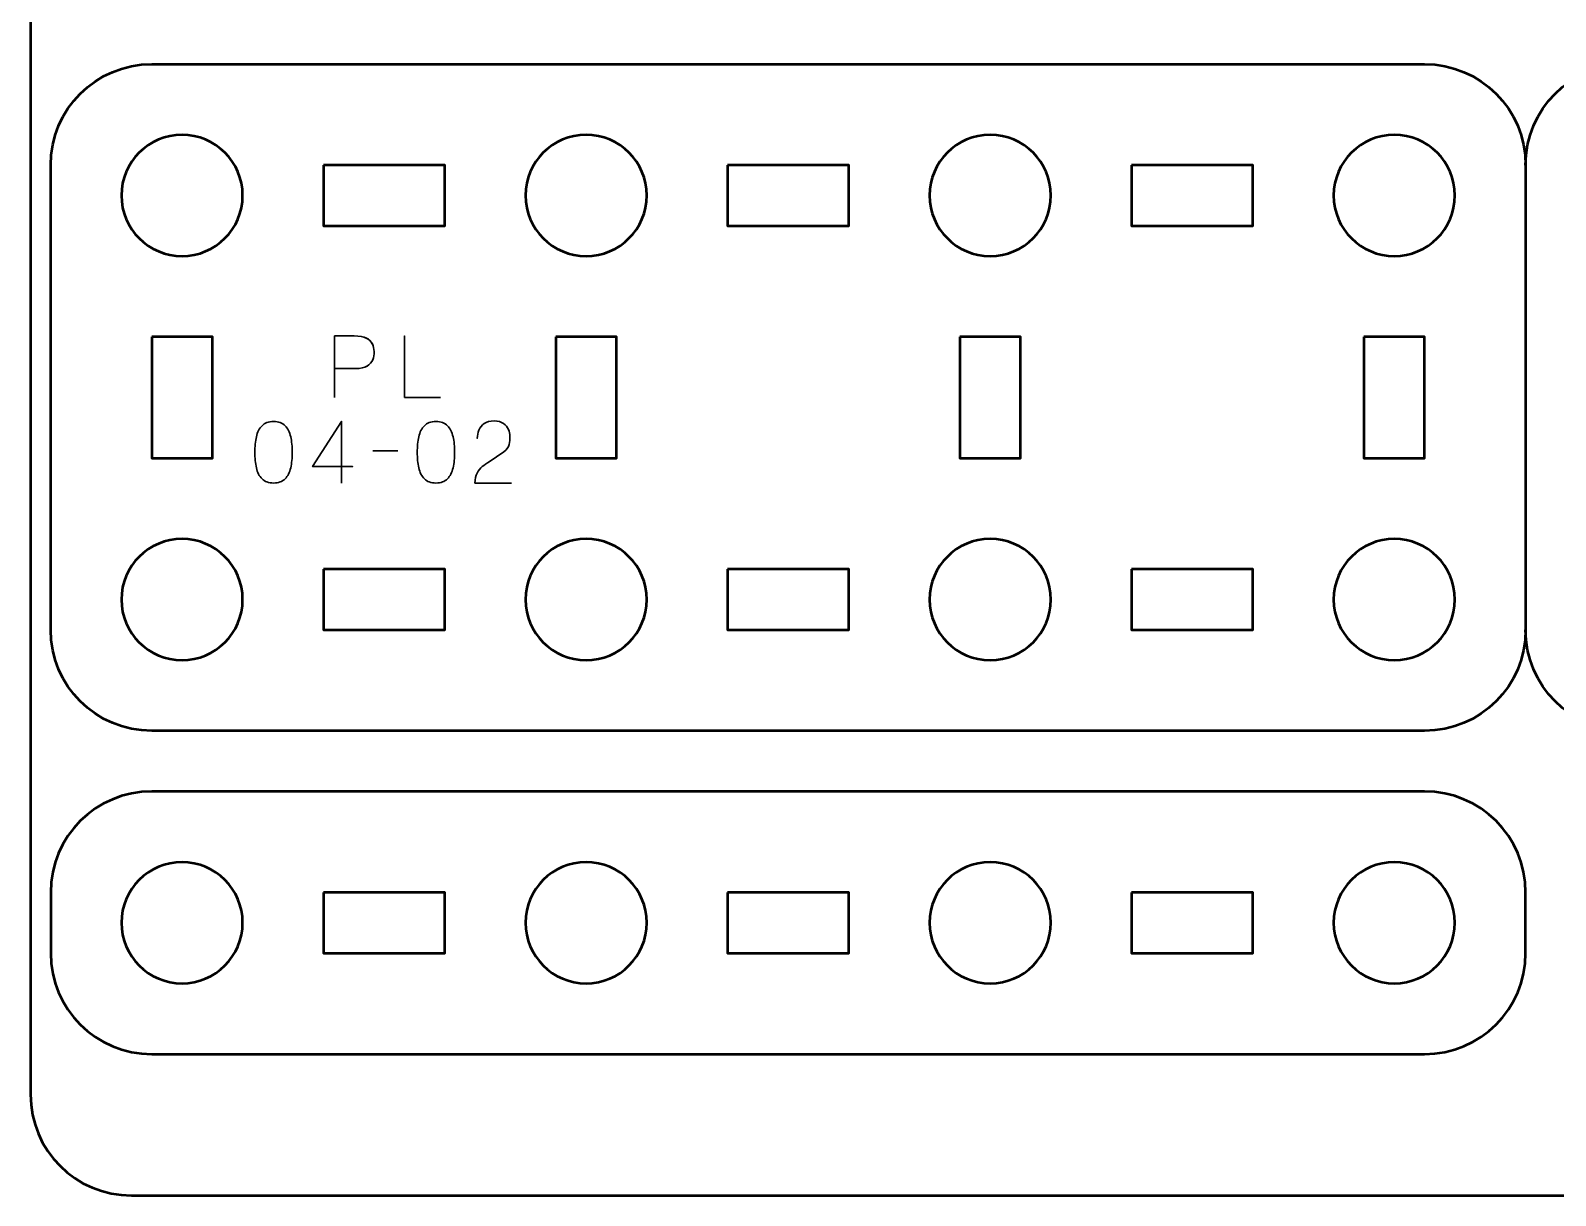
# Model space of a CAD drawing. Header units: centimetres. Extents: x -17.9 to -3.1, y -25.3 to -4.3.
# Drawn here: x -17.9 to -10.35, y -25.35 to -19.58 of the extents above; entities that cross this region are included whole.
import ezdxf

# ---------------------------------------------------------------- set-up
doc = ezdxf.new("R2010")
doc.units = ezdxf.units.CM
doc.header["$MEASUREMENT"] = 0
doc.layers.add('Layer 1', color=7, linetype='Continuous')

msp = doc.modelspace()

# ---------------------------------------------------------------- linework, layer by layer
at = {"layer": 'Layer 1', "color": 22, "lineweight": 53}
msp.add_open_spline([(-17.90003, -24.8499), (-17.90003, -24.8499), (-17.90003, -4.84994), (-17.90003, -4.84994), (-17.90003, -4.84994), (-17.90003, -4.57297), (-17.67694, -4.34998), (-17.39994, -4.34998), (-17.39994, -4.34998), (-17.39994, -4.34998), (-3.60007, -4.34998), (-3.60007, -4.34998), (-3.60007, -4.34998), (-3.32293, -4.34998), (-3.09997, -4.57297), (-3.09997, -4.84994), (-3.09997, -4.84994), (-3.09997, -4.84994), (-3.09997, -24.8499), (-3.09997, -24.8499), (-3.09997, -24.8499), (-3.09997, -25.1269), (-3.32293, -25.34999), (-3.60007, -25.34999), (-3.60007, -25.34999), (-3.60007, -25.34999), (-17.39994, -25.34999), (-17.39994, -25.34999), (-17.39994, -25.34999), (-17.67694, -25.34999), (-17.90003, -25.1269), (-17.90003, -24.8499)], degree=3, knots=[0, 0, 0, 0, 0.125, 0.125, 0.125, 0.125, 0.25, 0.25, 0.25, 0.25, 0.375, 0.375, 0.375, 0.375, 0.5, 0.5, 0.5, 0.5, 0.625, 0.625, 0.625, 0.625, 0.75, 0.75, 0.75, 0.75, 0.875, 0.875, 0.875, 0.875, 1, 1, 1, 1], dxfattribs=at)
at = {"layer": 'Layer 1', "color": 2, "lineweight": 53}
for points, knots in [([(-17.80001, -22.55004), (-17.80001, -22.82705), (-17.57692, -23.05), (-17.29992, -23.05), (-17.29992, -23.05), (-17.29992, -23.05), (-10.99996, -23.05), (-10.99996, -23.05), (-10.99996, -23.05), (-10.72299, -23.05), (-10.5, -22.82705), (-10.5, -22.55004), (-10.5, -22.55004), (-10.5, -22.55004), (-10.5, -20.25012), (-10.5, -20.25012), (-10.5, -20.25012), (-10.5, -19.97312), (-10.72299, -19.75002), (-10.99996, -19.75002), (-10.99996, -19.75002), (-10.99996, -19.75002), (-17.29992, -19.75002), (-17.29992, -19.75002), (-17.29992, -19.75002), (-17.57692, -19.75002), (-17.80001, -19.97312), (-17.80001, -20.25012), (-17.80001, -20.25012), (-17.80001, -20.25012), (-17.80001, -22.55004), (-17.80001, -22.55004)], [0, 0, 0, 0, 0.125, 0.125, 0.125, 0.125, 0.25, 0.25, 0.25, 0.25, 0.375, 0.375, 0.375, 0.375, 0.5, 0.5, 0.5, 0.5, 0.625, 0.625, 0.625, 0.625, 0.75, 0.75, 0.75, 0.75, 0.875, 0.875, 0.875, 0.875, 1, 1, 1, 1]), ([(-10.50001, -20.25012), (-10.50001, -19.97312), (-10.27692, -19.75002), (-9.99992, -19.75002), (-9.99992, -19.75002), (-9.99992, -19.75002), (-3.69996, -19.75002), (-3.69996, -19.75002), (-3.69996, -19.75002), (-3.42299, -19.75002), (-3.2, -19.97312), (-3.2, -20.25012), (-3.2, -20.25012), (-3.2, -20.25012), (-3.2, -22.55004), (-3.2, -22.55004), (-3.2, -22.55004), (-3.2, -22.82705), (-3.42299, -23.05), (-3.69996, -23.05), (-3.69996, -23.05), (-3.69996, -23.05), (-9.99992, -23.05), (-9.99992, -23.05), (-9.99992, -23.05), (-10.27692, -23.05), (-10.50001, -22.82705), (-10.50001, -22.55004)], [0, 0, 0, 0, 0.1428571, 0.1428571, 0.1428571, 0.1428571, 0.2857143, 0.2857143, 0.2857143, 0.2857143, 0.4285714, 0.4285714, 0.4285714, 0.4285714, 0.5714286, 0.5714286, 0.5714286, 0.5714286, 0.7142857, 0.7142857, 0.7142857, 0.7142857, 0.8571429, 0.8571429, 0.8571429, 0.8571429, 1, 1, 1, 1]), ([(-17.29992, -23.35), (-17.29992, -23.35), (-10.99995, -23.35), (-10.99995, -23.35), (-10.99995, -23.35), (-10.72298, -23.35), (-10.49999, -23.57309), (-10.49999, -23.85009), (-10.49999, -23.85009), (-10.49999, -23.85009), (-10.49999, -24.1501), (-10.49999, -24.1501), (-10.49999, -24.1501), (-10.49999, -24.42706), (-10.72298, -24.65002), (-10.99995, -24.65002), (-10.99995, -24.65002), (-10.99995, -24.65002), (-17.29992, -24.65002), (-17.29992, -24.65002), (-17.29992, -24.65002), (-17.57692, -24.65002), (-17.80001, -24.42706), (-17.80001, -24.1501), (-17.80001, -24.1501), (-17.80001, -24.1501), (-17.80001, -23.85009), (-17.80001, -23.85009), (-17.80001, -23.85009), (-17.80001, -23.57309), (-17.57692, -23.35), (-17.29992, -23.35)], [0, 0, 0, 0, 0.125, 0.125, 0.125, 0.125, 0.25, 0.25, 0.25, 0.25, 0.375, 0.375, 0.375, 0.375, 0.5, 0.5, 0.5, 0.5, 0.625, 0.625, 0.625, 0.625, 0.75, 0.75, 0.75, 0.75, 0.875, 0.875, 0.875, 0.875, 1, 1, 1, 1])]:
    msp.add_open_spline(points, degree=3, knots=knots, dxfattribs=at)
at = {"layer": 'Layer 1', "lineweight": 53}
for points in [[(-16.84998, -20.40005), (-16.84998, -20.56582), (-16.98421, -20.70005), (-17.14999, -20.70005), (-17.14999, -20.70005), (-17.31565, -20.70005), (-17.44999, -20.56582), (-17.44999, -20.40005), (-17.44999, -20.40005), (-17.44999, -20.23439), (-17.31565, -20.10005), (-17.14999, -20.10005), (-17.14999, -20.10005), (-16.98421, -20.10005), (-16.84998, -20.23439), (-16.84998, -20.40005)], [(-14.84992, -20.40005), (-14.84992, -20.56582), (-14.98429, -20.70005), (-15.14992, -20.70005), (-15.14992, -20.70005), (-15.31569, -20.70005), (-15.44992, -20.56582), (-15.44992, -20.40005), (-15.44992, -20.40005), (-15.44992, -20.23439), (-15.31569, -20.10005), (-15.14992, -20.10005), (-15.14992, -20.10005), (-14.98429, -20.10005), (-14.84992, -20.23439), (-14.84992, -20.40005)], [(-12.85, -20.40005), (-12.85, -20.56582), (-12.98432, -20.70005), (-13.14999, -20.70005), (-13.14999, -20.70005), (-13.31562, -20.70005), (-13.44999, -20.56582), (-13.44999, -20.40005), (-13.44999, -20.40005), (-13.44999, -20.23439), (-13.31562, -20.10005), (-13.14999, -20.10005), (-13.14999, -20.10005), (-12.98432, -20.10005), (-12.85, -20.23439), (-12.85, -20.40005)], [(-10.85003, -20.40005), (-10.85003, -20.56582), (-10.98426, -20.70005), (-11.15003, -20.70005), (-11.15003, -20.70005), (-11.3157, -20.70005), (-11.45003, -20.56582), (-11.45003, -20.40005), (-11.45003, -20.40005), (-11.45003, -20.23439), (-11.3157, -20.10005), (-11.15003, -20.10005), (-11.15003, -20.10005), (-10.98426, -20.10005), (-10.85003, -20.23439), (-10.85003, -20.40005)], [(-16.44997, -20.25012), (-16.44997, -20.25012), (-15.84997, -20.25012), (-15.84997, -20.25012), (-15.84997, -20.25012), (-15.84997, -20.25012), (-15.84997, -20.55012), (-15.84997, -20.55012), (-15.84997, -20.55012), (-15.84997, -20.55012), (-16.44997, -20.55012), (-16.44997, -20.55012), (-16.44997, -20.55012), (-16.44997, -20.55012), (-16.44997, -20.25012), (-16.44997, -20.25012)], [(-14.45001, -20.25012), (-14.45001, -20.25012), (-13.85001, -20.25012), (-13.85001, -20.25012), (-13.85001, -20.25012), (-13.85001, -20.25012), (-13.85001, -20.55012), (-13.85001, -20.55012), (-13.85001, -20.55012), (-13.85001, -20.55012), (-14.45001, -20.55012), (-14.45001, -20.55012), (-14.45001, -20.55012), (-14.45001, -20.55012), (-14.45001, -20.25012), (-14.45001, -20.25012)], [(-12.44995, -20.25012), (-12.44995, -20.25012), (-11.84994, -20.25012), (-11.84994, -20.25012), (-11.84994, -20.25012), (-11.84994, -20.25012), (-11.84994, -20.55012), (-11.84994, -20.55012), (-11.84994, -20.55012), (-11.84994, -20.55012), (-12.44995, -20.55012), (-12.44995, -20.55012), (-12.44995, -20.55012), (-12.44995, -20.55012), (-12.44995, -20.25012), (-12.44995, -20.25012)], [(-17.29992, -21.10007), (-17.29992, -21.10007), (-16.99991, -21.10007), (-16.99991, -21.10007), (-16.99991, -21.10007), (-16.99991, -21.10007), (-16.99991, -21.70006), (-16.99991, -21.70006), (-16.99991, -21.70006), (-16.99991, -21.70006), (-17.29992, -21.70006), (-17.29992, -21.70006), (-17.29992, -21.70006), (-17.29992, -21.70006), (-17.29992, -21.10007), (-17.29992, -21.10007)], [(-15.29999, -21.10007), (-15.29999, -21.10007), (-14.99999, -21.10007), (-14.99999, -21.10007), (-14.99999, -21.10007), (-14.99999, -21.10007), (-14.99999, -21.70006), (-14.99999, -21.70006), (-14.99999, -21.70006), (-14.99999, -21.70006), (-15.29999, -21.70006), (-15.29999, -21.70006), (-15.29999, -21.70006), (-15.29999, -21.70006), (-15.29999, -21.10007), (-15.29999, -21.10007)], [(-13.30006, -21.10007), (-13.30006, -21.10007), (-13.00006, -21.10007), (-13.00006, -21.10007), (-13.00006, -21.10007), (-13.00006, -21.10007), (-13.00006, -21.70006), (-13.00006, -21.70006), (-13.00006, -21.70006), (-13.00006, -21.70006), (-13.30006, -21.70006), (-13.30006, -21.70006), (-13.30006, -21.70006), (-13.30006, -21.70006), (-13.30006, -21.10007), (-13.30006, -21.10007)], [(-11.29996, -21.10007), (-11.29996, -21.10007), (-10.99996, -21.10007), (-10.99996, -21.10007), (-10.99996, -21.10007), (-10.99996, -21.10007), (-10.99996, -21.70006), (-10.99996, -21.70006), (-10.99996, -21.70006), (-10.99996, -21.70006), (-11.29996, -21.70006), (-11.29996, -21.70006), (-11.29996, -21.70006), (-11.29996, -21.70006), (-11.29996, -21.10007), (-11.29996, -21.10007)], [(-16.84998, -22.40011), (-16.84998, -22.56574), (-16.98421, -22.70012), (-17.14999, -22.70012), (-17.14999, -22.70012), (-17.31565, -22.70012), (-17.44999, -22.56574), (-17.44999, -22.40011), (-17.44999, -22.40011), (-17.44999, -22.23434), (-17.31565, -22.10011), (-17.14999, -22.10011), (-17.14999, -22.10011), (-16.98421, -22.10011), (-16.84998, -22.23434), (-16.84998, -22.40011)], [(-14.84992, -22.40011), (-14.84992, -22.56574), (-14.98429, -22.70012), (-15.14992, -22.70012), (-15.14992, -22.70012), (-15.31569, -22.70012), (-15.44992, -22.56574), (-15.44992, -22.40011), (-15.44992, -22.40011), (-15.44992, -22.23434), (-15.31569, -22.10011), (-15.14992, -22.10011), (-15.14992, -22.10011), (-14.98429, -22.10011), (-14.84992, -22.23434), (-14.84992, -22.40011)], [(-12.85, -22.40011), (-12.85, -22.56574), (-12.98432, -22.70012), (-13.14999, -22.70012), (-13.14999, -22.70012), (-13.31562, -22.70012), (-13.44999, -22.56574), (-13.44999, -22.40011), (-13.44999, -22.40011), (-13.44999, -22.23434), (-13.31562, -22.10011), (-13.14999, -22.10011), (-13.14999, -22.10011), (-12.98432, -22.10011), (-12.85, -22.23434), (-12.85, -22.40011)], [(-10.85003, -22.40011), (-10.85003, -22.56574), (-10.98426, -22.70012), (-11.15003, -22.70012), (-11.15003, -22.70012), (-11.3157, -22.70012), (-11.45003, -22.56574), (-11.45003, -22.40011), (-11.45003, -22.40011), (-11.45003, -22.23434), (-11.3157, -22.10011), (-11.15003, -22.10011), (-11.15003, -22.10011), (-10.98426, -22.10011), (-10.85003, -22.23434), (-10.85003, -22.40011)], [(-16.44997, -22.25004), (-16.44997, -22.25004), (-15.84997, -22.25004), (-15.84997, -22.25004), (-15.84997, -22.25004), (-15.84997, -22.25004), (-15.84997, -22.55004), (-15.84997, -22.55004), (-15.84997, -22.55004), (-15.84997, -22.55004), (-16.44997, -22.55004), (-16.44997, -22.55004), (-16.44997, -22.55004), (-16.44997, -22.55004), (-16.44997, -22.25004), (-16.44997, -22.25004)], [(-14.45001, -22.25004), (-14.45001, -22.25004), (-13.85001, -22.25004), (-13.85001, -22.25004), (-13.85001, -22.25004), (-13.85001, -22.25004), (-13.85001, -22.55004), (-13.85001, -22.55004), (-13.85001, -22.55004), (-13.85001, -22.55004), (-14.45001, -22.55004), (-14.45001, -22.55004), (-14.45001, -22.55004), (-14.45001, -22.55004), (-14.45001, -22.25004), (-14.45001, -22.25004)], [(-12.44995, -22.25004), (-12.44995, -22.25004), (-11.84994, -22.25004), (-11.84994, -22.25004), (-11.84994, -22.25004), (-11.84994, -22.25004), (-11.84994, -22.55004), (-11.84994, -22.55004), (-11.84994, -22.55004), (-11.84994, -22.55004), (-12.44995, -22.55004), (-12.44995, -22.55004), (-12.44995, -22.55004), (-12.44995, -22.55004), (-12.44995, -22.25004), (-12.44995, -22.25004)], [(-16.84998, -24.00002), (-16.84998, -24.1658), (-16.98421, -24.30003), (-17.14999, -24.30003), (-17.14999, -24.30003), (-17.31565, -24.30003), (-17.44999, -24.1658), (-17.44999, -24.00002), (-17.44999, -24.00002), (-17.44999, -23.83436), (-17.31565, -23.70002), (-17.14999, -23.70002), (-17.14999, -23.70002), (-16.98421, -23.70002), (-16.84998, -23.83436), (-16.84998, -24.00002)], [(-14.84991, -24.00002), (-14.84991, -24.1658), (-14.98428, -24.30003), (-15.14991, -24.30003), (-15.14991, -24.30003), (-15.31568, -24.30003), (-15.44991, -24.1658), (-15.44991, -24.00002), (-15.44991, -24.00002), (-15.44991, -23.83436), (-15.31568, -23.70002), (-15.14991, -23.70002), (-15.14991, -23.70002), (-14.98428, -23.70002), (-14.84991, -23.83436), (-14.84991, -24.00002)], [(-12.84999, -24.00002), (-12.84999, -24.1658), (-12.98432, -24.30003), (-13.14999, -24.30003), (-13.14999, -24.30003), (-13.31562, -24.30003), (-13.44999, -24.1658), (-13.44999, -24.00002), (-13.44999, -24.00002), (-13.44999, -23.83436), (-13.31562, -23.70002), (-13.14999, -23.70002), (-13.14999, -23.70002), (-12.98432, -23.70002), (-12.84999, -23.83436), (-12.84999, -24.00002)], [(-10.85002, -24.00002), (-10.85002, -24.1658), (-10.98425, -24.30003), (-11.15002, -24.30003), (-11.15002, -24.30003), (-11.31569, -24.30003), (-11.45002, -24.1658), (-11.45002, -24.00002), (-11.45002, -24.00002), (-11.45002, -23.83436), (-11.31569, -23.70002), (-11.15002, -23.70002), (-11.15002, -23.70002), (-10.98425, -23.70002), (-10.85002, -23.83436), (-10.85002, -24.00002)], [(-16.44997, -23.85009), (-16.44997, -23.85009), (-15.84996, -23.85009), (-15.84996, -23.85009), (-15.84996, -23.85009), (-15.84996, -23.85009), (-15.84996, -24.1501), (-15.84996, -24.1501), (-15.84996, -24.1501), (-15.84996, -24.1501), (-16.44997, -24.1501), (-16.44997, -24.1501), (-16.44997, -24.1501), (-16.44997, -24.1501), (-16.44997, -23.85009), (-16.44997, -23.85009)], [(-14.45, -23.85009), (-14.45, -23.85009), (-13.85001, -23.85009), (-13.85001, -23.85009), (-13.85001, -23.85009), (-13.85001, -23.85009), (-13.85001, -24.1501), (-13.85001, -24.1501), (-13.85001, -24.1501), (-13.85001, -24.1501), (-14.45, -24.1501), (-14.45, -24.1501), (-14.45, -24.1501), (-14.45, -24.1501), (-14.45, -23.85009), (-14.45, -23.85009)], [(-12.44994, -23.85009), (-12.44994, -23.85009), (-11.84993, -23.85009), (-11.84993, -23.85009), (-11.84993, -23.85009), (-11.84993, -23.85009), (-11.84993, -24.1501), (-11.84993, -24.1501), (-11.84993, -24.1501), (-11.84993, -24.1501), (-12.44994, -24.1501), (-12.44994, -24.1501), (-12.44994, -24.1501), (-12.44994, -24.1501), (-12.44994, -23.85009), (-12.44994, -23.85009)]]:
    msp.add_open_spline(points, degree=3, knots=[0, 0, 0, 0, 0.25, 0.25, 0.25, 0.25, 0.5, 0.5, 0.5, 0.5, 0.75, 0.75, 0.75, 0.75, 1, 1, 1, 1], dxfattribs=at)
at = {"layer": 'Layer 1', "color": 40, "lineweight": 30}
for points, knots in [([(-16.39455, -21.40006), (-16.39455, -21.40006), (-16.39455, -21.09485), (-16.39455, -21.09485), (-16.39455, -21.09485), (-16.39455, -21.09485), (-16.29725, -21.09485), (-16.29725, -21.09485), (-16.29725, -21.09485), (-16.27164, -21.09513), (-16.25164, -21.09883), (-16.23745, -21.10599), (-16.23745, -21.10599), (-16.22356, -21.1133), (-16.21375, -21.12282), (-16.2081, -21.13467), (-16.2081, -21.13467), (-16.2026, -21.14653), (-16.19957, -21.15933), (-16.199, -21.17313), (-16.199, -21.17313), (-16.19833, -21.18717), (-16.20066, -21.20054), (-16.20616, -21.2132), (-16.20616, -21.2132), (-16.2117, -21.2259), (-16.22119, -21.23638), (-16.23442, -21.24449), (-16.23442, -21.24449), (-16.24793, -21.25264), (-16.26614, -21.25677), (-16.28928, -21.25705), (-16.28928, -21.25705), (-16.28928, -21.25705), (-16.39455, -21.25705), (-16.39455, -21.25705), (-16.39455, -21.25705), (-16.39455, -21.25705), (-16.28928, -21.25705), (-16.28928, -21.25705), (-16.28928, -21.25705), (-16.26652, -21.25677), (-16.2485, -21.25264), (-16.23499, -21.24449), (-16.23499, -21.24449), (-16.22161, -21.23638), (-16.21209, -21.2259), (-16.20645, -21.2132), (-16.20645, -21.2132), (-16.20094, -21.20054), (-16.19847, -21.18717), (-16.199, -21.17313), (-16.199, -21.17313), (-16.19957, -21.15933), (-16.2026, -21.14653), (-16.20824, -21.13467), (-16.20824, -21.13467), (-16.21403, -21.12282), (-16.22394, -21.1133), (-16.23788, -21.10599), (-16.23788, -21.10599), (-16.25206, -21.09883), (-16.27192, -21.09513), (-16.29725, -21.09485), (-16.29725, -21.09485), (-16.29725, -21.09485), (-16.39455, -21.09485), (-16.39455, -21.09485), (-16.39455, -21.09485), (-16.39455, -21.09485), (-16.39455, -21.40006), (-16.39455, -21.40006)], [0, 0, 0, 0, 0.0555556, 0.0555556, 0.0555556, 0.0555556, 0.1111111, 0.1111111, 0.1111111, 0.1111111, 0.1666667, 0.1666667, 0.1666667, 0.1666667, 0.2222222, 0.2222222, 0.2222222, 0.2222222, 0.2777778, 0.2777778, 0.2777778, 0.2777778, 0.3333333, 0.3333333, 0.3333333, 0.3333333, 0.3888889, 0.3888889, 0.3888889, 0.3888889, 0.4444444, 0.4444444, 0.4444444, 0.4444444, 0.5, 0.5, 0.5, 0.5, 0.5555556, 0.5555556, 0.5555556, 0.5555556, 0.6111111, 0.6111111, 0.6111111, 0.6111111, 0.6666667, 0.6666667, 0.6666667, 0.6666667, 0.7222222, 0.7222222, 0.7222222, 0.7222222, 0.7777778, 0.7777778, 0.7777778, 0.7777778, 0.8333333, 0.8333333, 0.8333333, 0.8333333, 0.8888889, 0.8888889, 0.8888889, 0.8888889, 0.9444444, 0.9444444, 0.9444444, 0.9444444, 1, 1, 1, 1]), ([(-15.86994, -21.40006), (-15.86994, -21.40006), (-16.04813, -21.40006), (-16.04813, -21.40006), (-16.04813, -21.40006), (-16.04813, -21.40006), (-16.04813, -21.09485), (-16.04813, -21.09485), (-16.04813, -21.09485), (-16.04813, -21.09485), (-16.04813, -21.40006), (-16.04813, -21.40006), (-16.04813, -21.40006), (-16.04813, -21.40006), (-15.86994, -21.40006), (-15.86994, -21.40006)], [0, 0, 0, 0, 0.25, 0.25, 0.25, 0.25, 0.5, 0.5, 0.5, 0.5, 0.75, 0.75, 0.75, 0.75, 1, 1, 1, 1]), ([(-16.69702, -21.82339), (-16.6725, -21.82315), (-16.65349, -21.81623), (-16.63997, -21.80272), (-16.63997, -21.80272), (-16.6266, -21.78924), (-16.61726, -21.77104), (-16.612, -21.74804), (-16.612, -21.74804), (-16.60692, -21.72514), (-16.60441, -21.69953), (-16.6047, -21.67099), (-16.6047, -21.67099), (-16.60441, -21.64288), (-16.60692, -21.61726), (-16.612, -21.59423), (-16.612, -21.59423), (-16.61726, -21.57151), (-16.6266, -21.55331), (-16.63997, -21.53951), (-16.63997, -21.53951), (-16.65349, -21.52604), (-16.6725, -21.51898), (-16.69702, -21.51859), (-16.69702, -21.51859), (-16.72171, -21.51898), (-16.74073, -21.52604), (-16.7541, -21.53951), (-16.7541, -21.53951), (-16.76757, -21.55331), (-16.77682, -21.57151), (-16.78193, -21.59423), (-16.78193, -21.59423), (-16.78715, -21.61726), (-16.78962, -21.64288), (-16.78923, -21.67099), (-16.78923, -21.67099), (-16.78962, -21.69953), (-16.78715, -21.72514), (-16.78193, -21.74804), (-16.78193, -21.74804), (-16.77682, -21.77104), (-16.76757, -21.78924), (-16.7541, -21.80272), (-16.7541, -21.80272), (-16.74073, -21.81623), (-16.72171, -21.82315), (-16.69702, -21.82339)], [0, 0, 0, 0, 0.0833333, 0.0833333, 0.0833333, 0.0833333, 0.1666667, 0.1666667, 0.1666667, 0.1666667, 0.25, 0.25, 0.25, 0.25, 0.3333333, 0.3333333, 0.3333333, 0.3333333, 0.4166667, 0.4166667, 0.4166667, 0.4166667, 0.5, 0.5, 0.5, 0.5, 0.5833333, 0.5833333, 0.5833333, 0.5833333, 0.6666667, 0.6666667, 0.6666667, 0.6666667, 0.75, 0.75, 0.75, 0.75, 0.8333333, 0.8333333, 0.8333333, 0.8333333, 0.9166667, 0.9166667, 0.9166667, 0.9166667, 1, 1, 1, 1]), ([(-16.69702, -21.82339), (-16.6725, -21.82315), (-16.65349, -21.81623), (-16.63997, -21.80272), (-16.63997, -21.80272), (-16.6266, -21.78924), (-16.61726, -21.77104), (-16.612, -21.74804), (-16.612, -21.74804), (-16.60692, -21.72514), (-16.60441, -21.69953), (-16.6047, -21.67099), (-16.6047, -21.67099), (-16.60441, -21.64288), (-16.60692, -21.61726), (-16.612, -21.59423), (-16.612, -21.59423), (-16.61726, -21.57151), (-16.6266, -21.55331), (-16.63997, -21.53951), (-16.63997, -21.53951), (-16.65349, -21.52604), (-16.6725, -21.51898), (-16.69702, -21.51859), (-16.69702, -21.51859), (-16.72171, -21.51898), (-16.74073, -21.52604), (-16.7541, -21.53951), (-16.7541, -21.53951), (-16.76757, -21.55331), (-16.77682, -21.57151), (-16.78193, -21.59423), (-16.78193, -21.59423), (-16.78715, -21.61726), (-16.78962, -21.64288), (-16.78923, -21.67099), (-16.78923, -21.67099), (-16.78962, -21.69953), (-16.78715, -21.72514), (-16.78193, -21.74804), (-16.78193, -21.74804), (-16.77682, -21.77104), (-16.76757, -21.78924), (-16.7541, -21.80272), (-16.7541, -21.80272), (-16.74073, -21.81623), (-16.72171, -21.82315), (-16.69702, -21.82339)], [0, 0, 0, 0, 0.0833333, 0.0833333, 0.0833333, 0.0833333, 0.1666667, 0.1666667, 0.1666667, 0.1666667, 0.25, 0.25, 0.25, 0.25, 0.3333333, 0.3333333, 0.3333333, 0.3333333, 0.4166667, 0.4166667, 0.4166667, 0.4166667, 0.5, 0.5, 0.5, 0.5, 0.5833333, 0.5833333, 0.5833333, 0.5833333, 0.6666667, 0.6666667, 0.6666667, 0.6666667, 0.75, 0.75, 0.75, 0.75, 0.8333333, 0.8333333, 0.8333333, 0.8333333, 0.9166667, 0.9166667, 0.9166667, 0.9166667, 1, 1, 1, 1]), ([(-16.36012, -21.82339), (-16.36012, -21.82339), (-16.36012, -21.51817), (-16.36012, -21.51817), (-16.36012, -21.51817), (-16.36012, -21.51817), (-16.50398, -21.74211), (-16.50398, -21.74211), (-16.50398, -21.74211), (-16.50398, -21.74211), (-16.30596, -21.74211), (-16.30596, -21.74211), (-16.30596, -21.74211), (-16.30596, -21.74211), (-16.50398, -21.74211), (-16.50398, -21.74211), (-16.50398, -21.74211), (-16.50398, -21.74211), (-16.36012, -21.51817), (-16.36012, -21.51817), (-16.36012, -21.51817), (-16.36012, -21.51817), (-16.36012, -21.82339), (-16.36012, -21.82339)], [0, 0, 0, 0, 0.1666667, 0.1666667, 0.1666667, 0.1666667, 0.3333333, 0.3333333, 0.3333333, 0.3333333, 0.5, 0.5, 0.5, 0.5, 0.6666667, 0.6666667, 0.6666667, 0.6666667, 0.8333333, 0.8333333, 0.8333333, 0.8333333, 1, 1, 1, 1]), ([(-15.89337, -21.82339), (-15.86885, -21.82315), (-15.84983, -21.81623), (-15.83632, -21.80272), (-15.83632, -21.80272), (-15.82295, -21.78924), (-15.8136, -21.77104), (-15.80835, -21.74804), (-15.80835, -21.74804), (-15.80327, -21.72514), (-15.80076, -21.69953), (-15.80104, -21.67099), (-15.80104, -21.67099), (-15.80076, -21.64288), (-15.80327, -21.61726), (-15.80835, -21.59423), (-15.80835, -21.59423), (-15.8136, -21.57151), (-15.82295, -21.55331), (-15.83632, -21.53951), (-15.83632, -21.53951), (-15.84983, -21.52604), (-15.86885, -21.51898), (-15.89337, -21.51859), (-15.89337, -21.51859), (-15.91802, -21.51898), (-15.93707, -21.52604), (-15.95041, -21.53951), (-15.95041, -21.53951), (-15.96392, -21.55331), (-15.97316, -21.57151), (-15.97824, -21.59423), (-15.97824, -21.59423), (-15.9835, -21.61726), (-15.98597, -21.64288), (-15.98558, -21.67099), (-15.98558, -21.67099), (-15.98597, -21.69953), (-15.9835, -21.72514), (-15.97824, -21.74804), (-15.97824, -21.74804), (-15.97316, -21.77104), (-15.96392, -21.78924), (-15.95041, -21.80272), (-15.95041, -21.80272), (-15.93707, -21.81623), (-15.91802, -21.82315), (-15.89337, -21.82339)], [0, 0, 0, 0, 0.0833333, 0.0833333, 0.0833333, 0.0833333, 0.1666667, 0.1666667, 0.1666667, 0.1666667, 0.25, 0.25, 0.25, 0.25, 0.3333333, 0.3333333, 0.3333333, 0.3333333, 0.4166667, 0.4166667, 0.4166667, 0.4166667, 0.5, 0.5, 0.5, 0.5, 0.5833333, 0.5833333, 0.5833333, 0.5833333, 0.6666667, 0.6666667, 0.6666667, 0.6666667, 0.75, 0.75, 0.75, 0.75, 0.8333333, 0.8333333, 0.8333333, 0.8333333, 0.9166667, 0.9166667, 0.9166667, 0.9166667, 1, 1, 1, 1]), ([(-15.89337, -21.82339), (-15.86885, -21.82315), (-15.84983, -21.81623), (-15.83632, -21.80272), (-15.83632, -21.80272), (-15.82295, -21.78924), (-15.8136, -21.77104), (-15.80835, -21.74804), (-15.80835, -21.74804), (-15.80327, -21.72514), (-15.80076, -21.69953), (-15.80104, -21.67099), (-15.80104, -21.67099), (-15.80076, -21.64288), (-15.80327, -21.61726), (-15.80835, -21.59423), (-15.80835, -21.59423), (-15.8136, -21.57151), (-15.82295, -21.55331), (-15.83632, -21.53951), (-15.83632, -21.53951), (-15.84983, -21.52604), (-15.86885, -21.51898), (-15.89337, -21.51859), (-15.89337, -21.51859), (-15.91802, -21.51898), (-15.93707, -21.52604), (-15.95041, -21.53951), (-15.95041, -21.53951), (-15.96392, -21.55331), (-15.97316, -21.57151), (-15.97824, -21.59423), (-15.97824, -21.59423), (-15.9835, -21.61726), (-15.98597, -21.64288), (-15.98558, -21.67099), (-15.98558, -21.67099), (-15.98597, -21.69953), (-15.9835, -21.72514), (-15.97824, -21.74804), (-15.97824, -21.74804), (-15.97316, -21.77104), (-15.96392, -21.78924), (-15.95041, -21.80272), (-15.95041, -21.80272), (-15.93707, -21.81623), (-15.91802, -21.82315), (-15.89337, -21.82339)], [0, 0, 0, 0, 0.0833333, 0.0833333, 0.0833333, 0.0833333, 0.1666667, 0.1666667, 0.1666667, 0.1666667, 0.25, 0.25, 0.25, 0.25, 0.3333333, 0.3333333, 0.3333333, 0.3333333, 0.4166667, 0.4166667, 0.4166667, 0.4166667, 0.5, 0.5, 0.5, 0.5, 0.5833333, 0.5833333, 0.5833333, 0.5833333, 0.6666667, 0.6666667, 0.6666667, 0.6666667, 0.75, 0.75, 0.75, 0.75, 0.8333333, 0.8333333, 0.8333333, 0.8333333, 0.9166667, 0.9166667, 0.9166667, 0.9166667, 1, 1, 1, 1]), ([(-15.51868, -21.82339), (-15.51868, -21.82339), (-15.70033, -21.82339), (-15.70033, -21.82339), (-15.70033, -21.82339), (-15.69976, -21.80314), (-15.69602, -21.78674), (-15.68928, -21.77393), (-15.68928, -21.77393), (-15.68269, -21.76127), (-15.67411, -21.75065), (-15.66367, -21.74211), (-15.66367, -21.74211), (-15.65334, -21.73382), (-15.64201, -21.72571), (-15.62963, -21.71798), (-15.62963, -21.71798), (-15.62963, -21.71798), (-15.55727, -21.66976), (-15.55727, -21.66976), (-15.55727, -21.66976), (-15.54295, -21.65928), (-15.53427, -21.647), (-15.53124, -21.63325), (-15.53124, -21.63325), (-15.52835, -21.61945), (-15.52708, -21.60541), (-15.52764, -21.59091), (-15.52764, -21.59091), (-15.5275, -21.58114), (-15.52986, -21.57038), (-15.53452, -21.55867), (-15.53452, -21.55867), (-15.53935, -21.54724), (-15.54736, -21.53733), (-15.55865, -21.52879), (-15.55865, -21.52879), (-15.57008, -21.5205), (-15.58567, -21.51609), (-15.6055, -21.5157), (-15.6055, -21.5157), (-15.62561, -21.51609), (-15.64187, -21.5205), (-15.65401, -21.52893), (-15.65401, -21.52893), (-15.66628, -21.53747), (-15.6751, -21.54833), (-15.68046, -21.56146), (-15.68046, -21.56146), (-15.68597, -21.57479), (-15.68861, -21.58858), (-15.68847, -21.60277), (-15.68847, -21.60277), (-15.68861, -21.58858), (-15.68597, -21.57479), (-15.68046, -21.56146), (-15.68046, -21.56146), (-15.6751, -21.54833), (-15.66628, -21.53747), (-15.65401, -21.52893), (-15.65401, -21.52893), (-15.64187, -21.5205), (-15.62561, -21.51609), (-15.6055, -21.5157), (-15.6055, -21.5157), (-15.58567, -21.51609), (-15.57008, -21.5205), (-15.55865, -21.52879), (-15.55865, -21.52879), (-15.54736, -21.53733), (-15.53935, -21.54724), (-15.53452, -21.55867), (-15.53452, -21.55867), (-15.52986, -21.57038), (-15.5275, -21.58114), (-15.52764, -21.59091), (-15.52764, -21.59091), (-15.52708, -21.60541), (-15.52835, -21.61945), (-15.53124, -21.63325), (-15.53124, -21.63325), (-15.53427, -21.647), (-15.54295, -21.65928), (-15.55727, -21.66976), (-15.55727, -21.66976), (-15.55727, -21.66976), (-15.62963, -21.71798), (-15.62963, -21.71798), (-15.62963, -21.71798), (-15.64201, -21.72571), (-15.65334, -21.73382), (-15.66367, -21.74211), (-15.66367, -21.74211), (-15.67411, -21.75065), (-15.68269, -21.76127), (-15.68928, -21.77393), (-15.68928, -21.77393), (-15.69602, -21.78674), (-15.69976, -21.80314), (-15.70033, -21.82339), (-15.70033, -21.82339), (-15.70033, -21.82339), (-15.51868, -21.82339), (-15.51868, -21.82339)], [0, 0, 0, 0, 0.0384615, 0.0384615, 0.0384615, 0.0384615, 0.0769231, 0.0769231, 0.0769231, 0.0769231, 0.1153846, 0.1153846, 0.1153846, 0.1153846, 0.1538462, 0.1538462, 0.1538462, 0.1538462, 0.1923077, 0.1923077, 0.1923077, 0.1923077, 0.2307692, 0.2307692, 0.2307692, 0.2307692, 0.2692308, 0.2692308, 0.2692308, 0.2692308, 0.3076923, 0.3076923, 0.3076923, 0.3076923, 0.3461538, 0.3461538, 0.3461538, 0.3461538, 0.3846154, 0.3846154, 0.3846154, 0.3846154, 0.4230769, 0.4230769, 0.4230769, 0.4230769, 0.4615385, 0.4615385, 0.4615385, 0.4615385, 0.5, 0.5, 0.5, 0.5, 0.5384615, 0.5384615, 0.5384615, 0.5384615, 0.5769231, 0.5769231, 0.5769231, 0.5769231, 0.6153846, 0.6153846, 0.6153846, 0.6153846, 0.6538462, 0.6538462, 0.6538462, 0.6538462, 0.6923077, 0.6923077, 0.6923077, 0.6923077, 0.7307692, 0.7307692, 0.7307692, 0.7307692, 0.7692308, 0.7692308, 0.7692308, 0.7692308, 0.8076923, 0.8076923, 0.8076923, 0.8076923, 0.8461538, 0.8461538, 0.8461538, 0.8461538, 0.8846154, 0.8846154, 0.8846154, 0.8846154, 0.9230769, 0.9230769, 0.9230769, 0.9230769, 0.9615385, 0.9615385, 0.9615385, 0.9615385, 1, 1, 1, 1])]:
    msp.add_open_spline(points, degree=3, knots=knots, dxfattribs=at)
msp.add_open_spline([(-16.20549, -21.66383), (-16.20549, -21.66383), (-16.08231, -21.66383), (-16.08231, -21.66383)], degree=3, dxfattribs=at)

doc.saveas('drawing.dxf')
